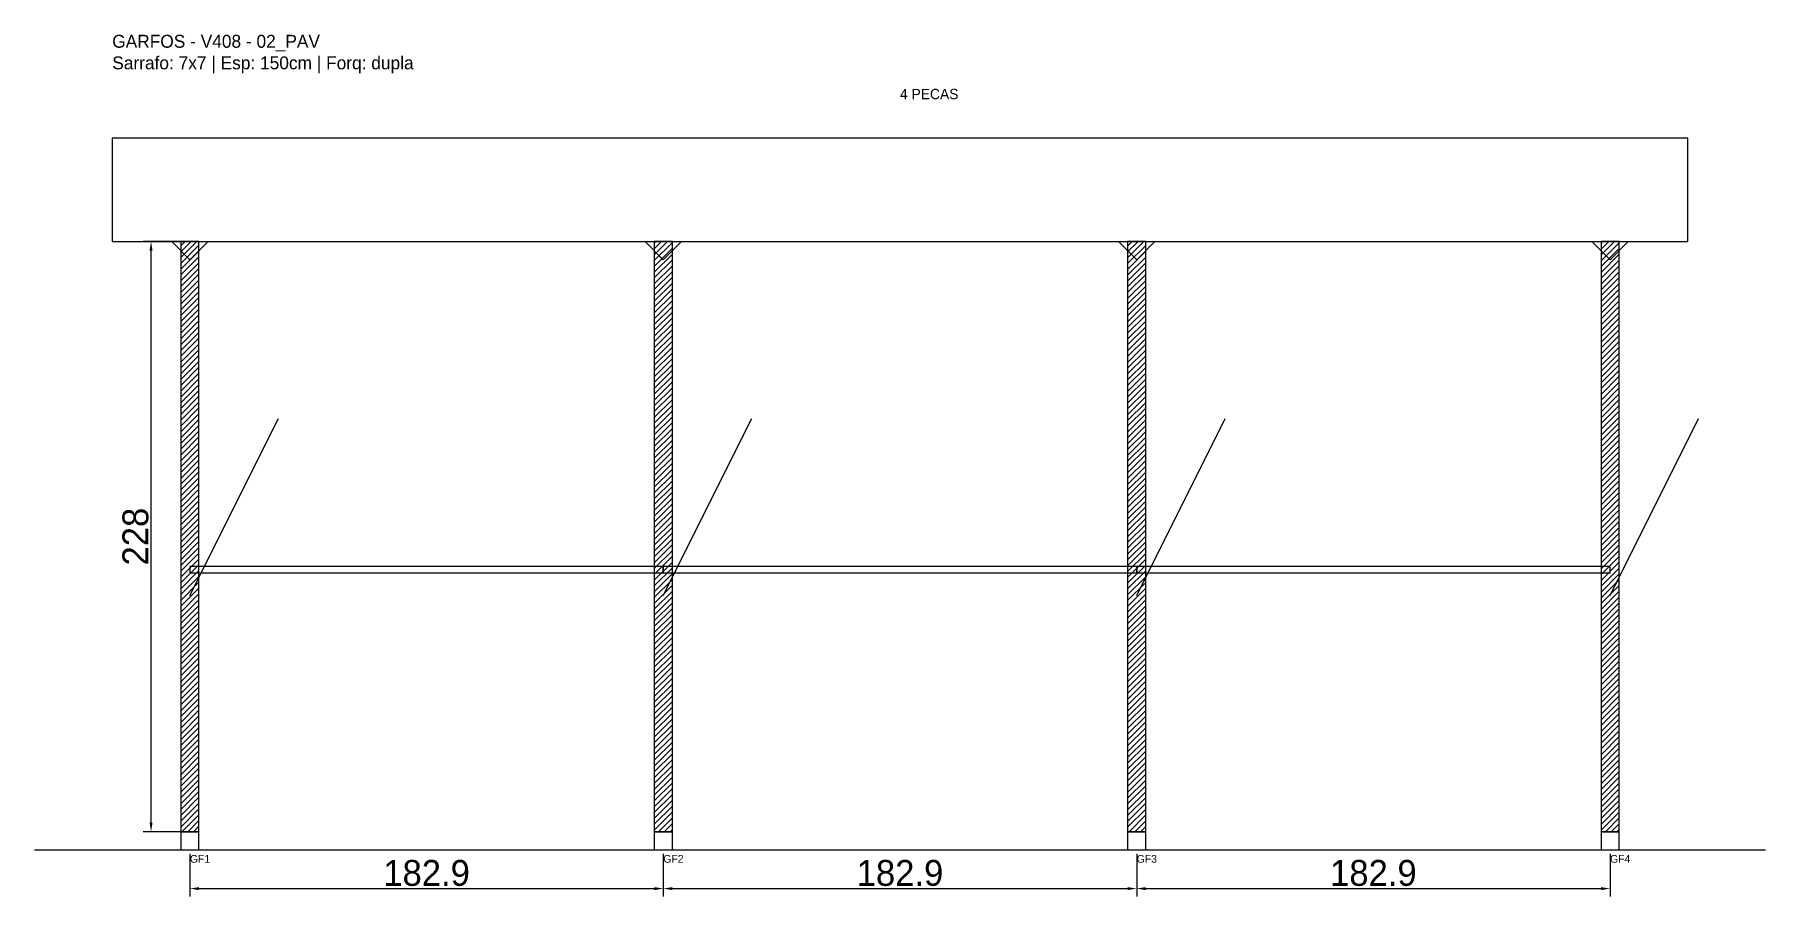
# Model space of a CAD drawing. Header units: metres. Extents: x -30 to 639, y -25 to 308.
import ezdxf

# ---------------------------------------------------------------- set-up
doc = ezdxf.new("R2010")
doc.units = ezdxf.units.M
for name, color, linetype in [('BARRA_ANCORAGEM', 1, 'Continuous'), ('COTA', 241, 'Continuous'), ('GARFOS OK', 3, 'Continuous'), ('NOME DA VIGA', 6, 'Continuous'), ('SARR_7x7', 40, 'Continuous'), ('TIRAS REESCORAMENTO', 252, 'Continuous'), ('VIGAS', 3, 'Continuous')]:
    doc.layers.add(name, color=color, linetype=linetype)
doc.dimstyles.new('EZ DXF', dxfattribs={"dimtxt": 10, "dimasz": 3.5, "dimexe": 3, "dimexo": 1.5, "dimgap": 1, "dimtad": 1, "dimdec": 1, "dimdsep": 46, "dimcen": 2.5, "dimazin": 3, "dimtfac": 1, "dimtmove": 0, "dimatfit": 3})

msp = doc.modelspace()

# ---------------------------------------------------------------- hatches: boundary and pattern name
at = {"layer": 'COTA'}
h = msp.add_hatch(dxfattribs=at)
h.set_pattern_fill('ANSI31', scale=0.5)
h.paths.add_polyline_path([(26.5, 0), (33.5, 0), (33.5, 228), (26.5, 228)])
h = msp.add_hatch(dxfattribs=at)
h.set_pattern_fill('ANSI31', scale=0.5)
h.paths.add_polyline_path([(209.427418, 0), (216.427418, 0), (216.427418, 228), (209.427418, 228)])
h = msp.add_hatch(dxfattribs=at)
h.set_pattern_fill('ANSI31', scale=0.5)
h.paths.add_polyline_path([(392.354836, 0), (399.354836, 0), (399.354836, 228), (392.354836, 228)])
h = msp.add_hatch(dxfattribs=at)
h.set_pattern_fill('ANSI31', scale=0.5)
h.paths.add_polyline_path([(575.282254, 0), (582.282254, 0), (582.282254, 228), (575.282254, 228)])

# ---------------------------------------------------------------- linework, layer by layer
at = {"layer": 'BARRA_ANCORAGEM'}
for p, q in [((30, 91.2), (64.2, 159.6)), ((212.927418, 91.2), (247.127418, 159.6)), ((395.854836, 91.2), (430.054836, 159.6)), ((578.782254, 91.2), (612.982254, 159.6))]:
    msp.add_line(p, q, dxfattribs=at)
at = {"layer": 'GARFOS OK'}
for p, q in [((30, 221), (23, 228)), ((23, 228), (37, 228)), ((30, 221), (37, 228)), ((212.927418, 221), (205.927418, 228)), ((205.927418, 228), (219.927418, 228)), ((212.927418, 221), (219.927418, 228)), ((395.854836, 221), (388.854836, 228)), ((388.854836, 228), (402.854836, 228)), ((395.854836, 221), (402.854836, 228)), ((578.782254, 221), (571.782254, 228)), ((571.782254, 228), (585.782254, 228)), ((578.782254, 221), (585.782254, 228))]:
    msp.add_line(p, q, dxfattribs=at)
at = {"layer": 'GARFOS OK', "linetype": 'CONTINUOUS'}
msp.add_line((-30, -7), (638.782254, -7), dxfattribs=at)
at = {"layer": 'GARFOS OK'}
for points in [[(26.5, 0), (33.5, 0), (33.5, 228), (26.5, 228), (26.5, 0)], [(209.427418, 0), (216.427418, 0), (216.427418, 228), (209.427418, 228), (209.427418, 0)], [(392.354836, 0), (399.354836, 0), (399.354836, 228), (392.354836, 228), (392.354836, 0)], [(575.282254, 0), (582.282254, 0), (582.282254, 228), (575.282254, 228), (575.282254, 0)]]:
    msp.add_lwpolyline(points, dxfattribs=at)
at = {"layer": 'SARR_7x7'}
for points in [[(26.5, -7), (33.5, -7), (33.5, 0), (26.5, 0), (26.5, -7)], [(209.427418, -7), (216.427418, -7), (216.427418, 0), (209.427418, 0), (209.427418, -7)], [(392.354836, -7), (399.354836, -7), (399.354836, 0), (392.354836, 0), (392.354836, -7)], [(575.282254, -7), (582.282254, -7), (582.282254, 0), (575.282254, 0), (575.282254, -7)]]:
    msp.add_lwpolyline(points, dxfattribs=at)
at = {"layer": 'TIRAS REESCORAMENTO'}
for points in [[(30, 100), (212.927418, 100), (212.927418, 102.5), (30, 102.5), (30, 100)], [(212.927418, 100), (395.854836, 100), (395.854836, 102.5), (212.927418, 102.5), (212.927418, 100)], [(395.854836, 100), (578.782254, 100), (578.782254, 102.5), (395.854836, 102.5), (395.854836, 100)]]:
    msp.add_lwpolyline(points, dxfattribs=at)
at = {"layer": 'VIGAS'}
msp.add_lwpolyline([(0, 228), (608.782254, 228), (608.782254, 268), (0, 268), (0, 228)], dxfattribs=at)

# ---------------------------------------------------------------- texts
at = {"layer": 'NOME DA VIGA'}
for s, height, p in [('4 PECAS', 4, (304.391127, 283)), ('GF1', 3, (30, -12)), ('GF2', 3, (212.927418, -12)), ('GF3', 3, (395.854836, -12)), ('GF4', 3, (578.782254, -12))]:
    msp.add_text(s, height=height, dxfattribs=at).set_placement(p)
at = {"layer": 'NOME DA VIGA', "insert": (0, 293), "char_height": 5, "attachment_point": 7}
msp.add_mtext('GARFOS - V408 - 02_PAV\\PSarrafo: 7x7 | Esp: 150cm | Forq: dupla', dxfattribs=at)

# ---------------------------------------------------------------- dimensions: what is measured, and where the dimension line sits
at = {"layer": 'COTA'}
msp.add_linear_dim(base=(15, 0), p1=(30, 0), p2=(30, 228), angle=90, dimstyle='EZ DXF', dxfattribs=at).render()
for base, p1, p2 in [((30, -22), (30, -7), (212.927418, -7)), ((212.927418, -22), (212.927418, -7), (395.854836, -7)), ((395.854836, -22), (395.854836, -7), (578.782254, -7))]:
    msp.add_linear_dim(base=base, p1=p1, p2=p2, dimstyle='EZ DXF', dxfattribs=at).render()

doc.saveas('drawing.dxf')
